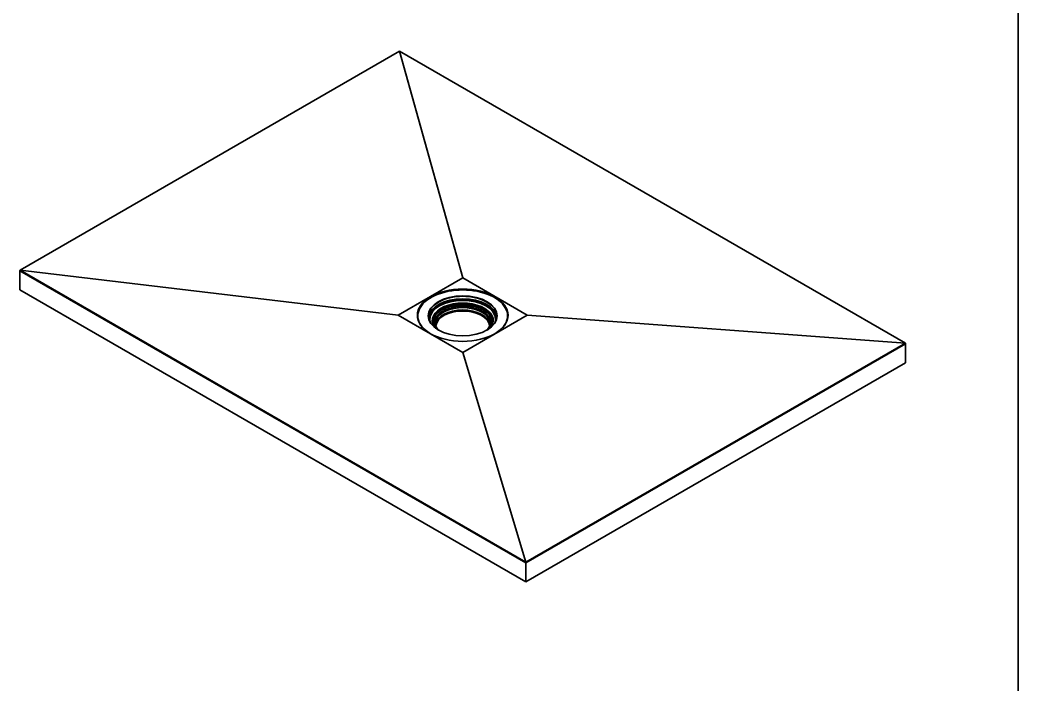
# Model space of a CAD drawing. Header units: millimetres. Extents: x 102 to 3000, y 150 to 4305.
# Drawn here: x 1745 to 3000, y 1081 to 1916 of the extents above; entities that cross this region are included whole.
import ezdxf

# ---------------------------------------------------------------- set-up
doc = ezdxf.new("R2010")
doc.units = ezdxf.units.MM
doc.header["$LTSCALE"] = 15
doc.layers.add('_Sichtbarkanten', color=7, linetype='Continuous', lineweight=35)
doc.layers.add('Rahmen (ISO)', color=7, linetype='Continuous', lineweight=35)

# ---------------------------------------------------------------- blocks, each defined once
blk = doc.blocks.new('Ränder Wedi_hoch')
at = {"layer": 'Rahmen (ISO)'}
blk.add_line((200, 287), (200, 10), dxfattribs=at)

msp = doc.modelspace()

# ---------------------------------------------------------------- linework, layer by layer
at = {"layer": '_Sichtbarkanten'}
for p, q in [((1744.722255817004, 1601.736953674446), (2221.957247473555, 1877.268704574065)), ((2221.967924535308, 1877.262147956407), (2221.957247473555, 1877.268704574065)), ((2221.967924535308, 1877.262147956407), (2858.298410812425, 1509.876570410749)), ((2221.967924535308, 1877.262147956407), (2301.511210688714, 1591.918929882147)), ((1744.669064964092, 1600.966780060596), (1744.722255817004, 1601.736953674446)), ((2381.065168031985, 1233.54331864312), (1744.669064964092, 1600.966780060596)), ((1744.669064964092, 1600.966780060596), (1744.669064964092, 1577.237348177384)), ((1744.732899484571, 1601.730377776646), (1744.722255817004, 1601.736953674446)), ((2381.063385761688, 1234.344800230988), (1744.732899484571, 1601.730377776646)), ((1744.732899484571, 1601.730377776646), (2220.401750681936, 1545.090361313408)), ((2220.401750681936, 1545.090361313408), (2301.511210688714, 1591.918929882147)), ((2301.511210688714, 1591.918929882147), (2382.62955961506, 1545.085229293303)), ((2381.065168031985, 1209.813886759908), (1744.669064964092, 1577.237348177384)), ((2301.520099608282, 1498.256660724564), (2220.401750681936, 1545.090361313408)), ((2245.078155148498, 1543.70995732304), (2245.078155148498, 1544.322329758736)), ((2382.62955961506, 1545.085229293303), (2301.520099608282, 1498.256660724564)), ((2357.953155148498, 1543.70995732304), (2357.953155148498, 1544.322329758735)), ((2858.298410812425, 1509.876570410749), (2382.62955961506, 1545.085229293303)), ((2264.803155148498, 1535.846029069483), (2264.803155148498, 1536.973860530386)), ((2338.228155148498, 1535.846029069483), (2338.228155148498, 1536.973860530386)), ((2858.362245332904, 1509.110914706228), (2381.065168031985, 1233.54331864312)), ((2858.309054479992, 1509.870817499594), (2381.074062823442, 1234.339066599975)), ((2858.298410812425, 1509.876570410749), (2858.309054479992, 1509.870817499594)), ((2858.362245332904, 1509.110914706228), (2858.309054479992, 1509.870817499594)), ((2858.362245332904, 1509.110914706228), (2858.362245332904, 1485.381482823015)), ((2381.063385761688, 1234.344800230988), (2301.520099608282, 1498.256660724564)), ((2858.362245332904, 1485.381482823015), (2381.065168031985, 1209.813886759908)), ((2381.063385761688, 1234.344800230988), (2381.074062823442, 1234.339066599975)), ((2381.065168031985, 1233.54331864312), (2381.074062823442, 1234.339066599975)), ((2381.065168031985, 1233.54331864312), (2381.065168031985, 1209.813886759908))]:
    msp.add_line(p, q, dxfattribs=at)
for centre, major_axis, ratio, start_param, end_param in [((2301.515655148498, 1544.322329758735), (56.43750000000006, -1.665334536937735e-13), 0.5773502691896267, 5.855646522484779, 9.852316745464142), ((2301.515655148498, 1544.016143540888), (-43.08750000000005, 1.353084311261909e-13), 0.5773502691896265, 2.360536686612998, 7.064241274156385), ((2301.515655148498, 1540.954281362409), (41.81250000000005, -1.316655118266397e-13), 0.5773502691896267, 6.101523588282064, 9.6064396796669), ((2301.515655148498, 1540.648095144561), (-41.43750000000004, 1.196959198423997e-13), 0.5773502691896265, 2.921742639459177, 6.503035321310212), ((2301.515655148498, 1540.954281362409), (43.08750000000003, -1.347880140833979e-13), 0.5773502691896266, 0.0615799722736451, 3.080012681316138), ((2301.515655148498, 1538.165631501394), (38.43750000000001, -1.186550857568136e-13), 0.5773502691896266, 5.920464306779045, 9.78749896116993), ((2301.515655148498, 1539.729536491017), (41.43750000000005, -1.275672276146445e-13), 0.5773502691896265, 0.01919864854967126, 3.122394005040133), ((2301.515655148498, 1536.973860530386), (36.71250000000003, -1.144917494144692e-13), 0.5773502691896266, 5.869595892154507, 9.838367375794457), ((2301.515655148498, 1536.017298122024), (34.87755015066354, -1.103284130721249e-13), 0.5773502691896266, 5.800997883883912, 9.906965384065058), ((2301.515655148498, 1536.745274438516), (38.43749999999996, -1.204765454065893e-13), 0.5773502691896267, 0.03200716355504628, 3.109585490034758), ((2301.515655148497, 1542.485212451648), (-56.99999999999946, 4.163336342344337e-15), 0.5773502691896256, 6.077930574986193, 6.243632839828015), ((2301.515655148498, 1534.95303149259), (34.12500000000002, -1.030425744730224e-13), 0.5773502691896266, 5.887174682716185, 9.820788585232775), ((2301.515655148498, 1532.07488104482), (34.12499999999999, -1.051242426441945e-13), 0.5773502691896266, 0.07310690340318553, 3.068485750186619), ((2301.515655148498, 1531.3094155002), (-33.75000000000001, -1.951563910473908e-15), 0.5773502691896256, 3.175343437729438, 6.249434523039954), ((2301.515655148498, 1530.880754795213), (33.75, -1.951563910473908e-15), 0.5773502691896256, 0.05105555707675759, 3.090537096513036), ((2301.515655148497, 1542.485212451648), (57.00000000000041, -1.561251128379126e-15), 0.5773502691896258, 0.03955246735157916, 0.205254732193414), ((2301.515655148498, 1543.70995732304), (-56.43749999999983, 1.001876885379774e-13), 0.5773502691896268, 1.650405553708388e-14, 0.2174436002322701), ((2301.515655148498, 1535.846029069483), (-36.71249999999999, 1.112074827482744e-13), 0.5773502691896266, 1.902412249800327e-14, 0.301425865604291), ((2301.515655148497, 1535.846029069483), (36.71250000000045, -1.249000902703302e-13), 0.5773502691896266, 5.981759441575309, 6.283185307179592), ((2301.515655148497, 1543.70995732304), (56.4375000000007, -3.351485755587191e-13), 0.5773502691896268, 6.065741706947313, 6.283185307179588)]:
    msp.add_ellipse(centre, major_axis=major_axis, ratio=ratio, start_param=start_param, end_param=end_param, dxfattribs=at)
for centre, major_axis, ratio in [((2301.515655148498, 1545.087795303355), (57.00000000000001, -3.401445791695324e-12), 0.5773502691896256), ((2301.515655148498, 1544.322329758735), (43.46250000000008, -1.311450947838466e-13), 0.5773502691896266)]:
    msp.add_ellipse(centre, major_axis=major_axis, ratio=ratio, dxfattribs=at)

# ---------------------------------------------------------------- block references
at = {"xscale": 15, "yscale": 15, "zscale": 15}
msp.add_blockref('Ränder Wedi_hoch', (0, 0), dxfattribs=at)

doc.saveas('drawing.dxf')
